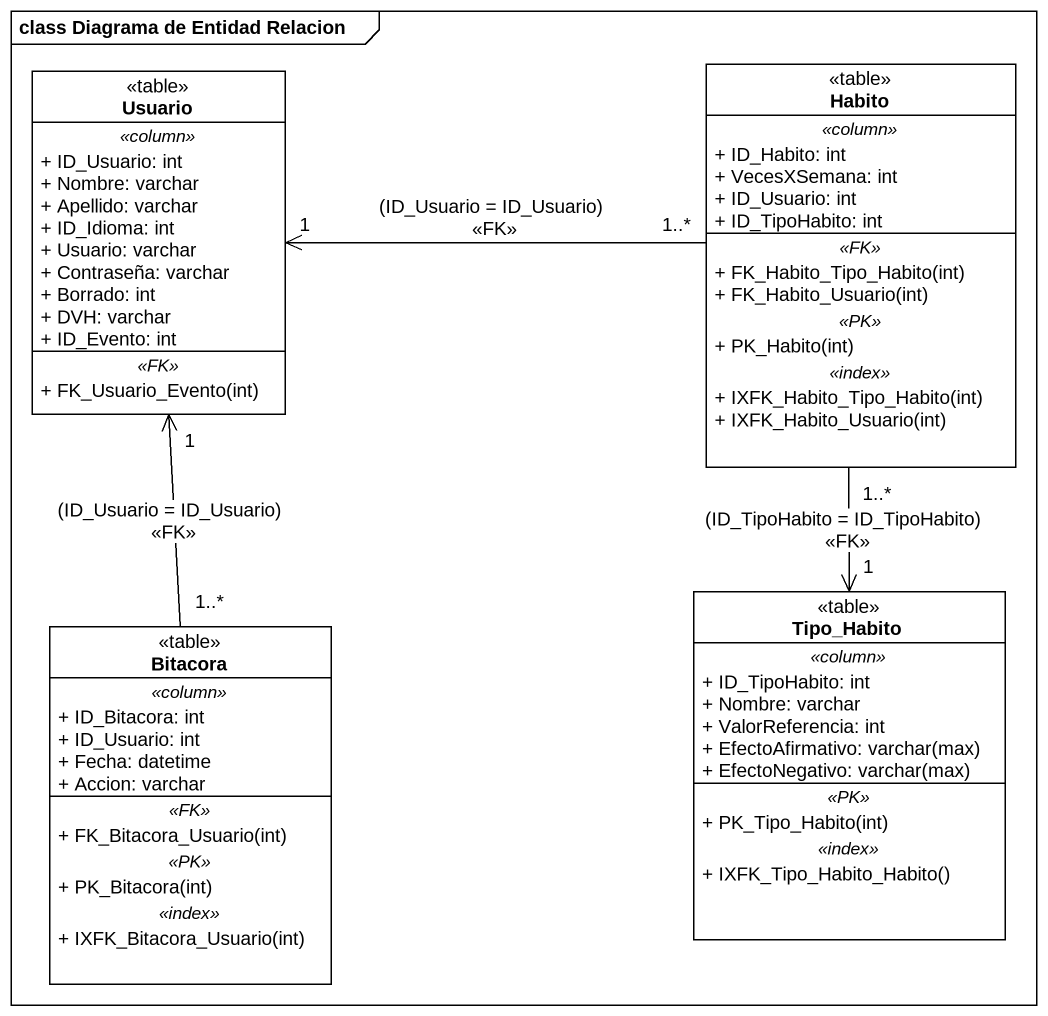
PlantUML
@startuml
mainframe class Diagrama de Entidad Relacion
hide circle
hide empty members
skinparam classAttributeIconSize 0
class Usuario <<table>> {
  .. <<column>> ..
  + ID_Usuario: int
  + Nombre: varchar
  + Apellido: varchar
  + ID_Idioma: int
  + Usuario: varchar
  + Contraseña: varchar
  + Borrado: int
  + DVH: varchar
  + ID_Evento: int
  .. <<FK>> ..
  + FK_Usuario_Evento(int)
}
class Habito <<table>> {
  .. <<column>> ..
  + ID_Habito: int
  + VecesXSemana: int
  + ID_Usuario: int
  + ID_TipoHabito: int
  .. <<FK>> ..
  + FK_Habito_Tipo_Habito(int)
  + FK_Habito_Usuario(int)
  .. <<PK>> ..
  + PK_Habito(int)
  .. <<index>> ..
  + IXFK_Habito_Tipo_Habito(int)
  + IXFK_Habito_Usuario(int)
}
class Bitacora <<table>> {
  .. <<column>> ..
  + ID_Bitacora: int
  + ID_Usuario: int
  + Fecha: datetime
  + Accion: varchar
  .. <<FK>> ..
  + FK_Bitacora_Usuario(int)
  .. <<PK>> ..
  + PK_Bitacora(int)
  .. <<index>> ..
  + IXFK_Bitacora_Usuario(int)
}
class Tipo_Habito <<table>> {
  .. <<column>> ..
  + ID_TipoHabito: int
  + Nombre: varchar
  + ValorReferencia: int
  {field} + EfectoAfirmativo: varchar(max)
  {field} + EfectoNegativo: varchar(max)
  .. <<PK>> ..
  + PK_Tipo_Habito(int)
  .. <<index>> ..
  + IXFK_Tipo_Habito_Habito()
}
Habito "1..*" -left-> "1" Usuario : (ID_Usuario = ID_Usuario)\n<<FK>>
Habito "1..*" --> "1" Tipo_Habito : (ID_TipoHabito = ID_TipoHabito)\n<<FK>>
Bitacora "1..*" -up-> "1" Usuario : (ID_Usuario = ID_Usuario)\n<<FK>>
@enduml
